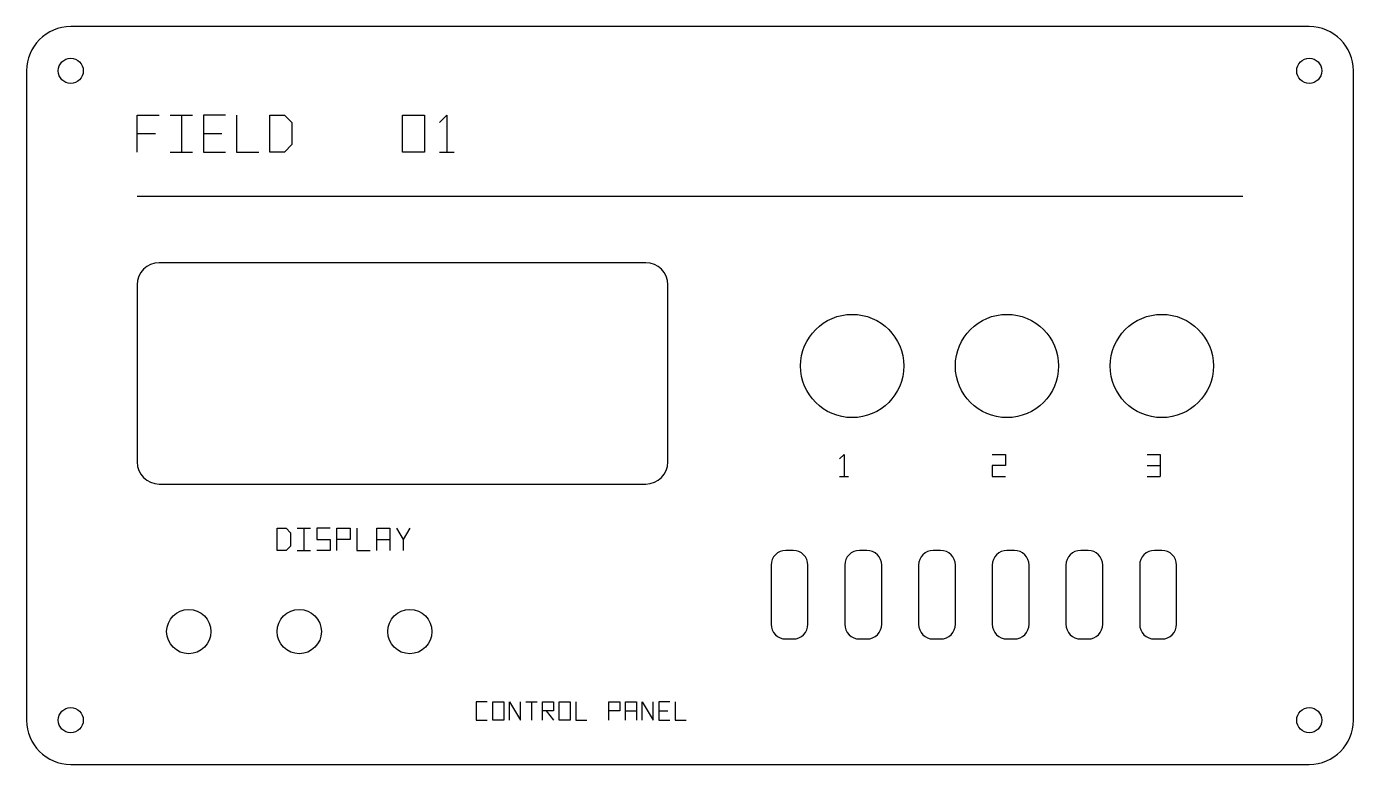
# Model space of a CAD drawing. Header units: millimetres. Extents: x 0 to 180, y 0 to 100.
import ezdxf

# ---------------------------------------------------------------- set-up
doc = ezdxf.new("R2010")
doc.units = ezdxf.units.MM

msp = doc.modelspace()

# ---------------------------------------------------------------- linework, layer by layer
at = {"color": 7}
for p, q in [((174, 100), (6, 100)), ((0, 94), (0, 6)), ((180, 6), (180, 94)), ((84, 68), (18, 68)), ((15, 65), (15, 41)), ((87, 41), (87, 65)), ((18, 38), (84, 38)), ((104, 29), (103, 29)), ((114, 29), (113, 29)), ((124, 29), (123, 29)), ((134, 29), (133, 29)), ((144, 29), (143, 29)), ((154, 29), (153, 29)), ((101, 27), (101, 19)), ((106, 19), (106, 27)), ((111, 27), (111, 19)), ((116, 19), (116, 27)), ((121, 27), (121, 19)), ((126, 19), (126, 27)), ((131, 27), (131, 19)), ((136, 19), (136, 27)), ((141, 27), (141, 19)), ((146, 19), (146, 27)), ((151, 27), (151, 19)), ((156, 19), (156, 27)), ((103, 17), (104, 17)), ((113, 17), (114, 17)), ((123, 17), (124, 17)), ((133, 17), (134, 17)), ((143, 17), (144, 17)), ((153, 17), (154, 17)), ((6, 0), (174, 0))]:
    msp.add_line(p, q, dxfattribs=at)
at = {"color": 4}
for p, q in [((15, 83), (15, 88)), ((15, 88), (18, 88)), ((19.5, 88), (22.5, 88)), ((21, 88), (21, 83)), ((27, 88), (24, 88)), ((24, 88), (24, 83)), ((28.5, 88), (28.5, 83)), ((33, 83), (33, 88)), ((33, 88), (35, 88)), ((35, 88), (36, 87)), ((36, 87), (36, 84)), ((51, 83), (51, 88)), ((51, 88), (54, 88)), ((54, 88), (54, 83)), ((56, 87), (57, 88)), ((57, 88), (57, 83)), ((15, 85.5), (17.5, 85.5)), ((24, 85.5), (26.5, 85.5)), ((19.5, 83), (22.5, 83)), ((24, 83), (27, 83)), ((28.5, 83), (31.5, 83)), ((35, 83), (33, 83)), ((36, 84), (35, 83)), ((54, 83), (51, 83)), ((56, 83), (58, 83)), ((15, 77), (165, 77)), ((110.3, 41.4), (110.9, 42)), ((110.9, 42), (110.9, 39)), ((131, 42), (132.8, 42)), ((132.8, 42), (132.8, 40.5)), ((152, 42), (153.8, 42)), ((153.8, 42), (153.8, 39)), ((132.8, 40.5), (131, 40.5)), ((131, 40.5), (131, 39)), ((152, 40.5), (153.8, 40.5)), ((110.3, 39), (111.5, 39)), ((131, 39), (132.8, 39)), ((152, 39), (153.8, 39)), ((34, 29), (34, 32)), ((34, 32), (35.2, 32)), ((35.2, 32), (35.8, 31.4)), ((35.8, 31.4), (35.8, 29.6)), ((36.7, 32), (38.5, 32)), ((37.6, 32), (37.6, 29)), ((41.2, 32), (39.4, 32)), ((39.4, 32), (39.4, 30.5)), ((42.1, 29), (42.1, 32)), ((42.1, 32), (43.9, 32)), ((43.9, 32), (43.9, 30.5)), ((44.8, 32), (44.8, 29)), ((47.5, 29), (47.5, 32)), ((47.5, 32), (49.3, 32)), ((49.3, 32), (49.3, 29)), ((50.2, 32), (51.1, 30.5)), ((52, 32), (51.1, 30.5)), ((35.2, 29), (34, 29)), ((35.8, 29.6), (35.2, 29)), ((36.7, 29), (38.5, 29)), ((39.4, 30.5), (41.2, 30.5)), ((41.2, 29), (39.4, 29)), ((41.2, 30.5), (41.2, 29)), ((43.9, 30.5), (42.1, 30.5)), ((44.8, 29), (46.6, 29)), ((47.5, 30.5), (49.3, 30.5)), ((51.1, 30.5), (51.1, 29)), ((62.5, 8.5), (61, 8.5)), ((61, 8.5), (61, 6)), ((63.25, 6), (63.25, 8.5)), ((63.25, 8.5), (64.75, 8.5)), ((64.75, 8.5), (64.75, 6)), ((65.5, 6), (65.5, 8.5)), ((65.5, 8.5), (67, 6)), ((67, 6), (67, 8.5)), ((67.75, 8.5), (69.25, 8.5)), ((68.5, 8.5), (68.5, 6)), ((70, 6), (70, 8.5)), ((70, 8.5), (71.5, 8.5)), ((71.5, 7.25), (70, 7.25)), ((70.5, 7.25), (71.5, 6)), ((71.5, 8.5), (71.5, 7.25)), ((72.25, 6), (72.25, 8.5)), ((72.25, 8.5), (73.75, 8.5)), ((73.75, 8.5), (73.75, 6)), ((74.5, 8.5), (74.5, 6)), ((79, 6), (79, 8.5)), ((79, 8.5), (80.5, 8.5)), ((80.5, 7.25), (79, 7.25)), ((80.5, 8.5), (80.5, 7.25)), ((81.25, 6), (81.25, 8.5)), ((81.25, 8.5), (82.75, 8.5)), ((81.25, 7.25), (82.75, 7.25)), ((82.75, 8.5), (82.75, 6)), ((83.5, 6), (83.5, 8.5)), ((83.5, 8.5), (85, 6)), ((85, 6), (85, 8.5)), ((87.25, 8.5), (85.75, 8.5)), ((85.75, 8.5), (85.75, 6)), ((85.75, 7.25), (87, 7.25)), ((88, 8.5), (88, 6)), ((61, 6), (62.5, 6)), ((64.75, 6), (63.25, 6)), ((73.75, 6), (72.25, 6)), ((74.5, 6), (76, 6)), ((85.75, 6), (87.25, 6)), ((88, 6), (89.5, 6))]:
    msp.add_line(p, q, dxfattribs=at)
at = {"color": 7}
for centre, radius in [((6, 94), 1.7), ((174, 94), 1.7), ((112, 54), 7), ((133, 54), 7), ((154, 54), 7), ((22, 18), 3), ((37, 18), 3), ((52, 18), 3), ((6, 6), 1.7), ((174, 6), 1.7)]:
    msp.add_circle(centre, radius, dxfattribs=at)
for centre, radius, start, end in [((6, 94), 6, 90, 180), ((174, 94), 6, 0, 90), ((18, 65), 3, 90, 180), ((84, 65), 3, 0, 90), ((18, 41), 3, 180, 270), ((84, 41), 3, 270, 360), ((103, 27), 2, 90, 180), ((104, 27), 2, 0, 90), ((113, 27), 2, 90, 180), ((114, 27), 2, 0, 90), ((123, 27), 2, 90, 180), ((124, 27), 2, 0, 90), ((133, 27), 2, 90, 180), ((134, 27), 2, 0, 90), ((143, 27), 2, 90, 180), ((144, 27), 2, 0, 90), ((153, 27), 2, 90, 180), ((154, 27), 2, 0, 90), ((103, 19), 2, 180, 270), ((104, 19), 2, 270, 360), ((113, 19), 2, 180, 270), ((114, 19), 2, 270, 360), ((123, 19), 2, 180, 270), ((124, 19), 2, 270, 360), ((133, 19), 2, 180, 270), ((134, 19), 2, 270, 360), ((143, 19), 2, 180, 270), ((144, 19), 2, 270, 360), ((153, 19), 2, 180, 270), ((154, 19), 2, 270, 360), ((6, 6), 6, 180, 270), ((174, 6), 6, 270, 360)]:
    msp.add_arc(centre, radius, start, end, dxfattribs=at)

doc.saveas('drawing.dxf')
